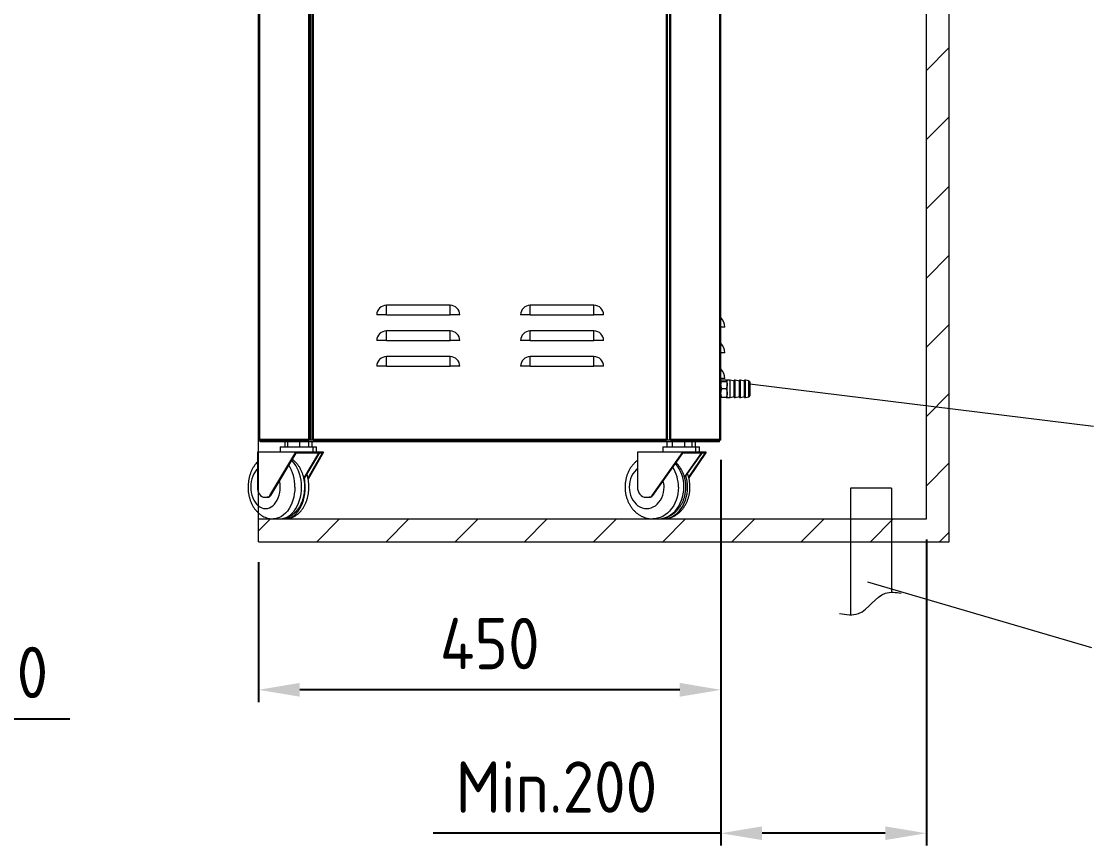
# Model space of a CAD drawing. Header units: millimetres. Extents: x 0 to 5860, y 0 to 4120.
# Drawn here: x 3813 to 4857, y 922 to 1724 of the extents above; entities that cross this region are included whole.
import ezdxf

# ---------------------------------------------------------------- set-up
doc = ezdxf.new("R2010")
doc.units = ezdxf.units.MM
doc.layers.get('0').update_dxf_attribs({"lineweight": 15})
doc.layers.add('D', color=3, linetype='Continuous', lineweight=13)
doc.layers.add('S', color=4, linetype='Continuous', lineweight=15)
doc.styles.add('STU25', font='isocp2.shx')
doc.dimstyles.new('STU25', dxfattribs={"dimscale": 20, "dimtxt": 2.5, "dimasz": 2, "dimexe": 0.6, "dimexo": 1, "dimgap": 1, "dimtad": 1, "dimdsep": 46, "dimtxsty": 'STU25', "dimcen": 2, "dimazin": 2, "dimtfac": 1, "dimtmove": 0, "dimatfit": 3, "dimfxl": 0, "dimtolj": 1, "dimtzin": 0, "dimarcsym": 0})

# ---------------------------------------------------------------- blocks, each defined once
blk = doc.blocks.new('*D8')
at = {"layer": 'D', "color": 0, "lineweight": -2}
for p, q in [((3450.4, 1268.1), (3450.4, 1033.2)), ((3550.4, 1191.6), (3550.4, 1033.2)), ((3410.4, 1045.2), (3370.4, 1045.2)), ((3450.4, 1045.2), (3550.4, 1045.2)), ((3590.4, 1045.2), (3860.4, 1045.2))]:
    blk.add_line(p, q, dxfattribs=at)
at = {"layer": 'D', "color": 0}
for points in [[(3410.4, 1051.9), (3410.4, 1038.6), (3450.4, 1045.2)], [(3590.4, 1051.9), (3590.4, 1038.6), (3550.4, 1045.2)]]:
    blk.add_solid(points, dxfattribs=at)
at = {"layer": 'Defpoints', "color": 0}
for p in [(3450.4, 1288.1), (3550.4, 1211.6), (3550.4, 1045.2)]:
    blk.add_point(p, dxfattribs=at)
at = {"layer": 'D', "color": 0, "insert": (3745.4, 1090.2), "char_height": 50, "attachment_point": 5, "style": 'STU25'}
blk.add_mtext('\\A1;Min.100', dxfattribs=at)
blk = doc.blocks.new('*D9')
at = {"layer": 'D', "color": 0, "lineweight": -2}
for p, q in [((4494.2, 1297.2), (4494.2, 1061.3)), ((4044.2, 1197.4), (4044.2, 1061.3)), ((4454.2, 1073.3), (4084.2, 1073.3))]:
    blk.add_line(p, q, dxfattribs=at)
at = {"layer": 'D', "color": 0}
for points in [[(4084.2, 1080), (4084.2, 1066.6), (4044.2, 1073.3)], [(4454.2, 1080), (4454.2, 1066.6), (4494.2, 1073.3)]]:
    blk.add_solid(points, dxfattribs=at)
at = {"layer": 'Defpoints', "color": 0}
for p in [(4494.2, 1317.2), (4044.2, 1217.4), (4044.2, 1073.3)]:
    blk.add_point(p, dxfattribs=at)
at = {"layer": 'D', "color": 0, "insert": (4269.2, 1118.3), "char_height": 50, "attachment_point": 5, "style": 'STU25'}
blk.add_mtext('\\A1;450', dxfattribs=at)
blk = doc.blocks.new('*D11')
at = {"layer": 'D', "color": 0, "lineweight": -2}
for p, q in [((4694.2, 1219.6), (4694.2, 921.7)), ((4494.2, 1197.4), (4494.2, 921.7)), ((4494.2, 933.7), (4214.2, 933.7)), ((4654.2, 933.7), (4534.2, 933.7))]:
    blk.add_line(p, q, dxfattribs=at)
at = {"layer": 'D', "color": 0}
for points in [[(4534.2, 940.4), (4534.2, 927.1), (4494.2, 933.7)], [(4654.2, 940.4), (4654.2, 927.1), (4694.2, 933.7)]]:
    blk.add_solid(points, dxfattribs=at)
at = {"layer": 'Defpoints', "color": 0}
for p in [(4694.2, 1239.6), (4494.2, 1217.4), (4694.2, 933.7)]:
    blk.add_point(p, dxfattribs=at)
at = {"layer": 'D', "color": 0, "insert": (4334.2, 978.7), "char_height": 50, "attachment_point": 5, "style": 'STU25'}
blk.add_mtext('\\A1;Min.200', dxfattribs=at)

msp = doc.modelspace()

# ---------------------------------------------------------------- hatches: boundary and pattern name
at = {"layer": 'D'}
h = msp.add_hatch(dxfattribs=at)
h.set_pattern_fill('ANSI31', color=2, scale=15, style=0)
h.set_pattern_definition([(45, (335.77, 4254.87), (-33.67596, 33.67596), [])])
h.paths.add_polyline_path([(4044.229, 2523.815), (4044.229, 2501.595), (4694.225, 2501.595), (4694.225, 1239.646), (4044.229, 1239.646), (4044.229, 1217.424), (4716.447, 1217.424), (4716.447, 2523.815)])

# ---------------------------------------------------------------- linework, layer by layer
at = {"color": 7, "linetype": 'Continuous', "lineweight": 15}
for p, q in [((4093.219, 1317.156), (4093.219, 2086.136)), ((4094.229, 2086.136), (4094.229, 1316.146)), ((4096.229, 1317.149), (4096.229, 2085.728)), ((4097.239, 2085.728), (4097.239, 1317.156)), ((4441.219, 1317.156), (4441.219, 2085.728)), ((4442.229, 1317.149), (4442.229, 2085.728)), ((4444.229, 2086.136), (4444.229, 1316.146)), ((4445.239, 2086.136), (4445.239, 1317.156)), ((4044.229, 1317.156), (4044.229, 2020.946)), ((4045.239, 1317.156), (4045.239, 2020.946)), ((4493.219, 1317.156), (4493.219, 2020.946)), ((4494.229, 1317.156), (4494.229, 2020.946)), ((4168.631, 1438.146), (4168.631, 1447.549)), ((4230.631, 1447.549), (4168.631, 1447.549)), ((4230.631, 1438.146), (4230.631, 1447.549)), ((4308.631, 1438.146), (4308.631, 1447.549)), ((4370.631, 1447.549), (4308.631, 1447.549)), ((4370.631, 1438.146), (4370.631, 1447.549)), ((4168.631, 1438.146), (4159.229, 1438.146)), ((4168.631, 1438.146), (4230.631, 1438.146)), ((4240.033, 1438.146), (4230.631, 1438.146)), ((4308.631, 1438.146), (4299.229, 1438.146)), ((4308.631, 1438.146), (4370.631, 1438.146)), ((4380.033, 1438.146), (4370.631, 1438.146)), ((4168.631, 1413.146), (4168.631, 1422.549)), ((4230.631, 1422.549), (4168.631, 1422.549)), ((4230.631, 1413.146), (4230.631, 1422.549)), ((4308.631, 1413.146), (4308.631, 1422.549)), ((4370.631, 1422.549), (4308.631, 1422.549)), ((4370.631, 1413.146), (4370.631, 1422.549)), ((4497.929, 1426.146), (4494.229, 1426.146)), ((4168.631, 1413.146), (4159.229, 1413.146)), ((4168.631, 1413.146), (4230.631, 1413.146)), ((4240.033, 1413.146), (4230.631, 1413.146)), ((4308.631, 1413.146), (4299.229, 1413.146)), ((4308.631, 1413.146), (4370.631, 1413.146)), ((4380.033, 1413.146), (4370.631, 1413.146)), ((4497.929, 1401.146), (4494.229, 1401.146)), ((4168.631, 1388.146), (4159.229, 1388.146)), ((4168.631, 1388.146), (4168.631, 1397.549)), ((4230.631, 1397.549), (4168.631, 1397.549)), ((4168.631, 1388.146), (4230.631, 1388.146)), ((4230.631, 1388.146), (4230.631, 1397.549)), ((4240.033, 1388.146), (4230.631, 1388.146)), ((4308.631, 1388.146), (4299.229, 1388.146)), ((4308.631, 1388.146), (4308.631, 1397.549)), ((4370.631, 1397.549), (4308.631, 1397.549)), ((4308.631, 1388.146), (4370.631, 1388.146)), ((4370.631, 1388.146), (4370.631, 1397.549)), ((4380.033, 1388.146), (4370.631, 1388.146)), ((4497.929, 1376.146), (4494.229, 1376.146)), ((4499.47, 1374.646), (4494.229, 1374.646)), ((4494.379, 1373.146), (4494.229, 1373.146)), ((4499.897, 1373.146), (4494.379, 1373.146)), ((4500.229, 1370.396), (4500.229, 1374.646)), ((4503.229, 1374.646), (4500.229, 1374.646)), ((4500.229, 1361.896), (4500.229, 1370.396)), ((4503.229, 1357.646), (4503.229, 1374.646)), ((4507.229, 1373.646), (4503.229, 1374.646)), ((4507.229, 1357.646), (4507.229, 1374.646)), ((4508.229, 1374.646), (4507.229, 1374.646)), ((4508.229, 1357.646), (4508.229, 1374.646)), ((4512.229, 1373.646), (4508.229, 1374.646)), ((4512.229, 1357.646), (4512.229, 1374.646)), ((4513.229, 1374.646), (4512.229, 1374.646)), ((4513.229, 1357.646), (4513.229, 1374.646)), ((4517.229, 1373.646), (4513.229, 1374.646)), ((4517.229, 1357.646), (4517.229, 1374.646)), ((4518.229, 1374.646), (4517.229, 1374.646)), ((4518.229, 1357.646), (4518.229, 1374.646)), ((4521.471, 1373.836), (4518.229, 1374.646)), ((4522.229, 1372.866), (4522.229, 1359.427)), ((4499.47, 1357.646), (4494.229, 1357.646)), ((4499.47, 1366.146), (4494.988, 1366.146)), ((4500.229, 1357.646), (4500.229, 1361.896)), ((4500.229, 1357.646), (4503.229, 1357.646)), ((4503.229, 1357.646), (4507.229, 1358.646)), ((4507.229, 1357.646), (4508.229, 1357.646)), ((4508.229, 1357.646), (4512.229, 1358.646)), ((4512.229, 1357.646), (4513.229, 1357.646)), ((4513.229, 1357.646), (4517.229, 1358.646)), ((4517.229, 1357.646), (4518.229, 1357.646)), ((4518.229, 1357.646), (4521.471, 1358.457)), ((4044.229, 1316.146), (4044.229, 1317.156)), ((4045.239, 1316.146), (4044.229, 1316.146)), ((4045.239, 1317.156), (4093.219, 1317.156)), ((4045.239, 1316.146), (4045.239, 1317.156)), ((4045.239, 1316.146), (4045.309, 1316.146)), ((4045.309, 1316.146), (4093.219, 1316.146)), ((4045.729, 1314.646), (4045.729, 1316.146)), ((4045.743, 1314.646), (4045.743, 1316.146)), ((4093.219, 1316.146), (4093.219, 1317.156)), ((4094.229, 1316.146), (4093.219, 1316.146)), ((4097.232, 1316.146), (4094.229, 1316.146)), ((4096.229, 1317.149), (4097.229, 1317.149)), ((4097.232, 1316.146), (4097.232, 1317.146)), ((4097.232, 1316.146), (4441.226, 1316.146)), ((4097.239, 1317.156), (4441.219, 1317.156)), ((4441.226, 1316.146), (4441.226, 1317.146)), ((4444.229, 1316.146), (4441.226, 1316.146)), ((4442.229, 1317.149), (4441.229, 1317.149)), ((4445.239, 1316.146), (4444.229, 1316.146)), ((4445.239, 1317.156), (4493.219, 1317.156)), ((4445.239, 1316.146), (4445.239, 1317.156)), ((4445.239, 1316.146), (4493.148, 1316.146)), ((4492.729, 1314.646), (4492.729, 1316.146)), ((4493.148, 1316.146), (4493.219, 1316.146)), ((4493.219, 1316.146), (4493.219, 1317.156)), ((4494.229, 1316.146), (4493.219, 1316.146)), ((4494.229, 1316.146), (4494.229, 1317.156)), ((4043.028, 1304.646), (4043.028, 1270.646)), ((4069.569, 1304.646), (4043.028, 1304.646)), ((4045.743, 1314.646), (4045.729, 1314.646)), ((4492.729, 1314.646), (4045.743, 1314.646)), ((4055.211, 1262.353), (4080.497, 1304.646)), ((4065.255, 1309.646), (4065.255, 1304.646)), ((4065.255, 1309.646), (4097.255, 1309.646)), ((4080.497, 1304.646), (4069.569, 1304.646)), ((4069.655, 1314.646), (4069.655, 1309.646)), ((4072.399, 1314.646), (4072.399, 1309.646)), ((4092.183, 1304.646), (4080.497, 1304.646)), ((4083.999, 1314.646), (4083.999, 1309.646)), ((4103.87, 1304.646), (4088.362, 1278.709)), ((4103.87, 1304.646), (4092.183, 1304.646)), ((4107.232, 1304.646), (4092.46, 1278.206)), ((4092.855, 1314.646), (4092.855, 1309.646)), ((4096.072, 1314.646), (4096.072, 1309.646)), ((4097.255, 1304.646), (4097.255, 1309.646)), ((4097.255, 1309.646), (4100.703, 1309.646)), ((4100.703, 1304.646), (4100.703, 1309.646)), ((4107.232, 1304.646), (4103.87, 1304.646)), ((4412.949, 1304.646), (4412.949, 1270.646)), ((4444.304, 1304.646), (4412.949, 1304.646)), ((4427.342, 1262.353), (4457.215, 1304.646)), ((4437.754, 1309.646), (4437.754, 1304.646)), ((4437.754, 1309.646), (4469.754, 1309.646)), ((4441.701, 1314.646), (4441.701, 1309.646)), ((4457.215, 1304.646), (4444.304, 1304.646)), ((4446.593, 1314.646), (4446.593, 1309.646)), ((4466.666, 1304.646), (4457.215, 1304.646)), ((4458.647, 1314.646), (4458.647, 1309.646)), ((4476.116, 1304.646), (4458.768, 1280.087)), ((4479.741, 1304.646), (4462.937, 1279.612)), ((4465.808, 1314.646), (4465.808, 1309.646)), ((4476.116, 1304.646), (4466.666, 1304.646)), ((4469.145, 1314.646), (4469.145, 1309.646)), ((4469.754, 1304.646), (4469.754, 1309.646)), ((4469.754, 1309.646), (4473.203, 1309.646)), ((4473.203, 1304.646), (4473.203, 1309.646)), ((4479.741, 1304.646), (4476.116, 1304.646)), ((4055.942, 1262.353), (4080.63, 1303.646)), ((4102.541, 1303.646), (4080.63, 1303.646)), ((4102.541, 1303.646), (4088.148, 1279.572)), ((4105.904, 1303.646), (4092.257, 1279.221)), ((4105.904, 1303.646), (4103.272, 1303.646)), ((4427.933, 1262.353), (4457.1, 1303.646)), ((4474.819, 1303.646), (4457.1, 1303.646)), ((4474.819, 1303.646), (4458.599, 1280.684)), ((4478.428, 1303.646), (4462.752, 1280.293)), ((4478.428, 1303.646), (4475.409, 1303.646)), ((4049.903, 1260.647), (4052.641, 1260.647)), ((4053.372, 1260.647), (4052.641, 1260.647)), ((4055.942, 1262.353), (4055.211, 1262.353)), ((4421.071, 1260.647), (4424.306, 1260.647)), ((4424.897, 1260.647), (4424.306, 1260.647)), ((4427.933, 1262.353), (4427.342, 1262.353)), ((4058.258, 1239.646), (4064.832, 1239.646)), ((4064.832, 1239.646), (4069.748, 1239.646)), ((4427.811, 1239.646), (4433.126, 1239.646)), ((4433.126, 1239.646), (4437.962, 1239.646))]:
    msp.add_line(p, q, dxfattribs=at)
at = {"color": 8, "linetype": 'Continuous', "lineweight": 15}
for p, q in [((4094.239, 1316.146), (4094.239, 2087.146)), ((4444.219, 2087.146), (4444.219, 1316.146)), ((4521.471, 1358.457), (4521.471, 1373.836))]:
    msp.add_line(p, q, dxfattribs=at)
for p, q in [((4620.334, 1269.643), (4620.334, 1146.387)), ((4660.334, 1269.643), (4620.334, 1269.643)), ((4660.334, 1269.643), (4660.334, 1168.22))]:
    msp.add_line(p, q)
at = {"color": 8, "linetype": 'Continuous', "lineweight": 15, "flags": 128}
for points in [[(4086.006, 1270.646), (4085.886, 1273.942), (4085.527, 1277.199), (4084.934, 1280.383), (4084.113, 1283.456), (4083.074, 1286.384), (4081.828, 1289.134), (4080.39, 1291.674), (4078.775, 1293.976), (4077.002, 1296.014), (4076.415, 1296.596)], [(4043.028, 1288.149), (4042.222, 1287.307), (4040.812, 1285.496), (4039.575, 1283.43), (4038.532, 1281.146), (4037.702, 1278.683), (4037.099, 1276.082), (4036.733, 1273.387), (4036.611, 1270.646), (4036.733, 1267.905), (4037.099, 1265.211), (4037.702, 1262.61), (4038.532, 1260.146), (4039.575, 1257.862), (4040.812, 1255.797), (4042.222, 1253.986), (4043.782, 1252.46), (4045.465, 1251.245), (4047.242, 1250.362), (4049.082, 1249.826), (4050.954, 1249.646), (4052.826, 1249.826), (4054.667, 1250.362), (4056.443, 1251.245), (4058.126, 1252.46), (4059.686, 1253.986), (4061.097, 1255.797), (4062.334, 1257.862), (4063.376, 1260.146), (4064.206, 1262.61), (4064.809, 1265.211), (4065.175, 1267.905), (4065.298, 1270.646), (4065.298, 1270.646)], [(4412.949, 1288.474), (4411.588, 1287.307), (4409.922, 1285.496), (4408.46, 1283.43), (4407.229, 1281.146), (4406.249, 1278.683), (4405.536, 1276.082), (4405.104, 1273.387), (4404.959, 1270.646), (4405.104, 1267.905), (4405.536, 1265.211), (4406.249, 1262.61), (4407.229, 1260.146), (4408.46, 1257.862), (4409.922, 1255.797), (4411.588, 1253.986), (4413.432, 1252.46), (4415.42, 1251.245), (4417.519, 1250.362), (4419.693, 1249.826), (4421.904, 1249.646), (4424.116, 1249.826), (4426.29, 1250.362), (4428.389, 1251.245), (4430.377, 1252.46), (4432.22, 1253.986), (4433.887, 1255.797), (4435.348, 1257.862), (4436.58, 1260.146), (4437.56, 1262.61), (4438.273, 1265.211), (4438.705, 1267.905), (4438.85, 1270.646), (4438.85, 1270.646)], [(4079.432, 1270.646), (4079.312, 1267.351), (4078.954, 1264.094), (4078.361, 1260.91), (4077.54, 1257.837), (4076.501, 1254.909), (4075.255, 1252.159), (4073.816, 1249.619), (4072.201, 1247.317), (4070.429, 1245.279), (4068.518, 1243.529), (4066.491, 1242.086), (4064.371, 1240.966), (4062.181, 1240.183), (4059.947, 1239.745), (4058.325, 1239.647)], [(4064.832, 1239.646), (4066.521, 1239.745), (4068.755, 1240.183), (4070.944, 1240.966), (4073.065, 1242.086), (4075.091, 1243.529), (4077.002, 1245.279), (4078.775, 1247.317), (4080.39, 1249.619), (4081.828, 1252.159), (4083.074, 1254.909), (4084.113, 1257.837), (4084.934, 1260.91), (4085.527, 1264.094), (4085.886, 1267.351), (4086.006, 1270.646)], [(4069.748, 1239.646), (4071.327, 1239.745), (4073.414, 1240.183), (4075.461, 1240.966), (4077.442, 1242.086), (4079.336, 1243.529), (4081.121, 1245.279), (4082.778, 1247.317), (4084.287, 1249.619), (4085.631, 1252.159), (4086.796, 1254.909), (4087.767, 1257.837), (4088.534, 1260.91), (4089.088, 1264.094), (4089.423, 1267.351), (4089.535, 1270.646)], [(4452.826, 1270.646), (4452.684, 1267.351), (4452.261, 1264.094), (4451.56, 1260.91), (4450.59, 1257.837), (4449.363, 1254.909), (4447.891, 1252.159), (4446.191, 1249.619), (4444.284, 1247.317), (4442.189, 1245.279), (4439.932, 1243.529), (4437.537, 1242.086), (4435.032, 1240.966), (4432.446, 1240.183), (4429.807, 1239.745), (4427.868, 1239.647)], [(4433.126, 1239.646), (4435.122, 1239.745), (4437.761, 1240.183), (4440.348, 1240.966), (4442.853, 1242.086), (4445.248, 1243.529), (4447.505, 1245.279), (4449.599, 1247.317), (4451.507, 1249.619), (4453.206, 1252.159), (4454.678, 1254.909), (4455.906, 1257.837), (4456.876, 1260.91), (4457.576, 1264.094), (4458, 1267.351), (4458.142, 1270.646)], [(4437.962, 1239.646), (4439.859, 1239.745), (4442.367, 1240.183), (4444.825, 1240.966), (4447.205, 1242.086), (4449.481, 1243.529), (4451.626, 1245.279), (4453.616, 1247.317), (4455.429, 1249.619), (4457.044, 1252.159), (4458.443, 1254.909), (4459.61, 1257.837), (4460.531, 1260.91), (4461.197, 1264.094), (4461.6, 1267.351), (4461.734, 1270.646)]]:
    msp.add_lwpolyline(points, dxfattribs=at)
at = {"color": 7, "linetype": 'Continuous', "lineweight": 15, "flags": 128}
for points in [[(4043.028, 1270.646), (4043.161, 1268.688), (4043.552, 1266.805), (4044.189, 1265.071), (4045.044, 1263.553), (4046.087, 1262.309), (4047.275, 1261.389), (4048.564, 1260.828), (4049.903, 1260.647)], [(4412.949, 1270.646), (4413.105, 1268.688), (4413.568, 1266.805), (4414.32, 1265.071), (4415.331, 1263.553), (4416.563, 1262.309), (4417.967, 1261.389), (4419.489, 1260.828), (4421.071, 1260.647)]]:
    msp.add_lwpolyline(points, dxfattribs=at)
at = {"color": 7, "linetype": 'Continuous', "lineweight": 15}
for centre, radius, start, end in [((4168.631, 1438.146), 9.402, 90, 180), ((4230.631, 1438.146), 9.402, 0, 90), ((4308.631, 1438.146), 9.402, 90, 180), ((4370.631, 1438.146), 9.402, 0, 90), ((4484.133, 1426.146), 13.796, 0, 42.96205), ((4168.631, 1413.146), 9.402, 90, 180), ((4230.631, 1413.146), 9.402, 0, 90), ((4308.631, 1413.146), 9.402, 90, 180), ((4370.631, 1413.146), 9.402, 0, 90), ((4484.133, 1401.146), 13.796, 0, 42.96205), ((4168.631, 1388.146), 9.402, 90, 180), ((4230.631, 1388.146), 9.402, 0, 90), ((4308.631, 1388.146), 9.402, 90, 180), ((4370.631, 1388.146), 9.402, 0, 90), ((4484.133, 1376.146), 13.796, 0, 42.96205), ((4521.229, 1372.866), 1, 0, 75.963757), ((4495.229, 1358.732), 1, 180, 211.788709), ((4521.229, 1359.427), 1, 284.036243, 0), ((4052.43, 1263.753), 3.113, 273.892993, 333.289719), ((4053.16, 1263.753), 3.113, 273.892667, 333.290351), ((4424.189, 1264.408), 3.763, 271.781956, 326.90679), ((4424.78, 1264.408), 3.763, 271.781526, 326.90722)]:
    msp.add_arc(centre, radius, start, end, dxfattribs=at)
at = {"color": 8, "linetype": 'Continuous', "lineweight": 15}
for centre, radius, start, end in [((4040.129, 1271.4), 39.31, 358.901794, 31.522995), ((4416.894, 1270.937), 35.933, 359.536972, 31.88913), ((4423.498, 1271.212), 34.648, 359.065287, 40.166697), ((4035.333, 1270.689), 29.965, 359.918975, 11.98329), ((4042.068, 1270.694), 47.467, 359.94238, 10.497078), ((4413.248, 1270.673), 25.602, 359.939528, 13.771185), ((4422.415, 1270.723), 39.319, 359.887722, 16.610413)]:
    msp.add_arc(centre, radius, start, end, dxfattribs=at)
at = {"color": 7, "linetype": 'Continuous', "lineweight": 15}
for points, knots in [([(4494.229, 1370.396), (4494.23, 1370.497), (4494.238, 1371.26), (4494.315, 1372.19), (4494.541, 1372.99), (4494.585, 1373.146)], [0, 0, 0, 0, 0.10902093, 0.82564863, 1, 1, 1, 1]), ([(4494.988, 1366.146), (4494.776, 1366.837), (4494.347, 1368.23), (4494.269, 1369.67), (4494.229, 1370.396)], [0, 0, 0, 0, 0.49545942, 1, 1, 1, 1]), ([(4500.229, 1374.646), (4500.218, 1374.646), (4500.176, 1374.646), (4499.768, 1374.646), (4499.47, 1374.646)], [0, 0, 0, 0, 0.268641046, 1, 1, 1, 1]), ([(4499.47, 1374.646), (4499.682, 1373.956), (4500.11, 1372.563), (4500.189, 1371.123), (4500.229, 1370.396)], [0, 0, 0, 0, 0.49545871, 1, 1, 1, 1]), ([(4500.229, 1370.396), (4500.228, 1370.296), (4500.221, 1369.533), (4500.055, 1368.094), (4499.666, 1366.8), (4499.47, 1366.146)], [0, 0, 0, 0, 0.07008602, 0.5307827, 1, 1, 1, 1]), ([(4494.229, 1361.896), (4494.23, 1361.997), (4494.237, 1362.76), (4494.402, 1364.198), (4494.792, 1365.493), (4494.988, 1366.146)], [0, 0, 0, 0, 0.07008453, 0.53078125, 1, 1, 1, 1]), ([(4494.988, 1357.646), (4494.776, 1358.337), (4494.347, 1359.73), (4494.269, 1361.17), (4494.229, 1361.896)], [0, 0, 0, 0, 0.49546006, 1, 1, 1, 1]), ([(4499.47, 1366.146), (4499.682, 1365.456), (4500.11, 1364.063), (4500.189, 1362.623), (4500.229, 1361.896)], [0, 0, 0, 0, 0.49545935, 1, 1, 1, 1]), ([(4500.229, 1361.896), (4500.228, 1361.796), (4500.221, 1361.033), (4500.055, 1359.594), (4499.666, 1358.3), (4499.47, 1357.646)], [0, 0, 0, 0, 0.070085927, 0.530783302, 1, 1, 1, 1]), ([(4499.47, 1357.646), (4499.768, 1357.646), (4500.176, 1357.646), (4500.218, 1357.646), (4500.229, 1357.646)], [0, 0, 0, 0, 0.731358954, 1, 1, 1, 1]), ([(4045.309, 1316.146), (4045.304, 1316.162), (4045.292, 1316.192), (4045.274, 1316.425), (4045.256, 1316.759), (4045.245, 1317.024), (4045.239, 1317.156)], [0, 0, 0, 0, 0.24999975, 0.50000162, 0.75001876, 1, 1, 1, 1]), ([(4097.239, 1317.156), (4097.106, 1317.156), (4096.842, 1317.155), (4096.508, 1317.153), (4096.274, 1317.151), (4096.244, 1317.15), (4096.229, 1317.149)], [0, 0, 0, 0, 0.25000157, 0.50000748, 0.75000028, 1, 1, 1, 1]), ([(4097.232, 1316.146), (4097.232, 1316.162), (4097.233, 1316.192), (4097.235, 1316.426), (4097.237, 1316.759), (4097.238, 1317.024), (4097.239, 1317.156)], [0, 0, 0, 0, 0.250001191, 0.499988321, 0.750017394, 1, 1, 1, 1]), ([(4442.229, 1317.149), (4442.214, 1317.15), (4442.183, 1317.151), (4441.95, 1317.153), (4441.616, 1317.155), (4441.351, 1317.156), (4441.219, 1317.156)], [0, 0, 0, 0, 0.24999972, 0.49999252, 0.74999843, 1, 1, 1, 1]), ([(4441.219, 1317.156), (4441.219, 1317.024), (4441.221, 1316.759), (4441.222, 1316.426), (4441.224, 1316.192), (4441.225, 1316.162), (4441.226, 1316.146)], [0, 0, 0, 0, 0.249982606, 0.500011679, 0.749998809, 1, 1, 1, 1]), ([(4493.219, 1317.156), (4493.213, 1317.024), (4493.201, 1316.759), (4493.183, 1316.426), (4493.166, 1316.192), (4493.154, 1316.162), (4493.148, 1316.146)], [0, 0, 0, 0, 0.249982545, 0.500011465, 0.749998949, 1, 1, 1, 1]), ([(4043.028, 1294.962), (4042.502, 1294.414), (4041.335, 1293.201), (4039.751, 1291.052), (4038.241, 1288.582), (4036.939, 1285.91), (4035.853, 1283.074), (4034.998, 1280.108), (4034.38, 1277.044), (4034.005, 1273.915), (4033.874, 1270.753), (4033.988, 1267.585), (4034.35, 1264.441), (4034.958, 1261.35), (4035.812, 1258.34), (4036.911, 1255.442), (4038.252, 1252.687), (4039.828, 1250.111), (4041.626, 1247.751), (4043.627, 1245.644), (4045.803, 1243.824), (4048.121, 1242.314), (4050.544, 1241.134), (4053.037, 1240.281), (4055.565, 1239.796), (4057.346, 1239.6), (4058.268, 1239.655), (4058.348, 1239.66)], [0, 0, 0, 0, 0.03352631, 0.07438368, 0.11584701, 0.15775823, 0.19994944, 0.24227493, 0.28463332, 0.32699876, 0.36938282, 0.41181829, 0.45434205, 0.4969945, 0.5398138, 0.58281964, 0.62599353, 0.66923134, 0.71235685, 0.75514366, 0.79735016, 0.83878272, 0.8793432, 0.91904397, 0.95798965, 0.99634624, 1, 1, 1, 1]), ([(4064.818, 1239.655), (4065.607, 1239.678), (4067.227, 1239.726), (4069.643, 1240.189), (4072.033, 1240.935), (4074.336, 1241.977), (4076.534, 1243.298), (4078.613, 1244.891), (4080.557, 1246.748), (4082.348, 1248.856), (4083.967, 1251.2), (4085.394, 1253.757), (4086.611, 1256.498), (4087.606, 1259.39), (4088.367, 1262.4), (4088.889, 1265.493), (4089.133, 1268.255), (4089.19, 1270.575), (4089.139, 1272.898), (4088.914, 1275.6), (4088.405, 1278.715), (4087.649, 1281.761), (4086.648, 1284.707), (4085.403, 1287.524), (4083.919, 1290.175), (4082.21, 1292.629), (4080.279, 1294.829), (4078.538, 1296.489), (4077.377, 1297.296), (4076.993, 1297.563)], [0, 0, 0, 0, 0.03389018, 0.06956786, 0.1052392, 0.14111727, 0.17739637, 0.21423494, 0.25173738, 0.28993186, 0.32876591, 0.36811637, 0.4078247, 0.44774123, 0.48773488, 0.52774562, 0.56776373, 0.59316596, 0.61586762, 0.65598342, 0.69621392, 0.73658979, 0.77713813, 0.81785732, 0.85868916, 0.89948647, 0.94005392, 0.98016295, 1, 1, 1, 1]), ([(4412.949, 1296.5), (4412.533, 1296.192), (4411.352, 1295.317), (4409.593, 1293.601), (4407.677, 1291.392), (4405.97, 1288.953), (4404.48, 1286.323), (4403.228, 1283.526), (4402.227, 1280.591), (4401.487, 1277.548), (4401.017, 1274.429), (4400.824, 1271.266), (4400.909, 1268.092), (4401.273, 1264.938), (4401.916, 1261.838), (4402.832, 1258.822), (4404.016, 1255.924), (4405.457, 1253.175), (4407.142, 1250.609), (4409.055, 1248.255), (4411.172, 1246.142), (4413.47, 1244.296), (4415.919, 1242.738), (4418.49, 1241.484), (4421.15, 1240.539), (4423.87, 1239.933), (4426.123, 1239.645), (4427.459, 1239.676), (4427.877, 1239.686)], [0, 0, 0, 0, 0.02122113, 0.06018672, 0.09947821, 0.13907876, 0.17895242, 0.21905135, 0.25932774, 0.29973859, 0.34025141, 0.38084448, 0.42150659, 0.46222913, 0.50300565, 0.54382541, 0.58466474, 0.62548876, 0.6662431, 0.70686029, 0.74726511, 0.78738338, 0.8271545, 0.86654464, 0.90555109, 0.94420463, 0.9825637, 1, 1, 1, 1]), ([(4433.069, 1239.685), (4433.606, 1239.679), (4435.055, 1239.664), (4437.4, 1239.99), (4440.065, 1240.625), (4442.652, 1241.574), (4445.137, 1242.809), (4447.501, 1244.325), (4449.72, 1246.107), (4451.774, 1248.14), (4453.642, 1250.407), (4455.306, 1252.887), (4456.745, 1255.555), (4457.945, 1258.385), (4458.891, 1261.346), (4459.574, 1264.408), (4459.982, 1267.519), (4460.099, 1270.235), (4460.028, 1272.953), (4459.765, 1275.683), (4459.182, 1278.797), (4458.324, 1281.834), (4457.196, 1284.76), (4455.811, 1287.544), (4454.172, 1290.147), (4452.421, 1292.441), (4451.119, 1293.745), (4450.526, 1294.339)], [0, 0, 0, 0, 0.02350948, 0.06335077, 0.10314393, 0.14299683, 0.18301014, 0.22326642, 0.26382703, 0.3047234, 0.34595958, 0.38751274, 0.42934166, 0.47139617, 0.51362611, 0.55598862, 0.5984527, 0.64021681, 0.66537418, 0.70801266, 0.75072216, 0.79347897, 0.83626382, 0.87904128, 0.92175917, 0.96435015, 1, 1, 1, 1]), ([(4437.924, 1239.679), (4438.552, 1239.68), (4440.065, 1239.683), (4442.443, 1240.053), (4445.018, 1240.727), (4447.512, 1241.709), (4449.904, 1242.975), (4452.174, 1244.519), (4454.303, 1246.328), (4456.27, 1248.388), (4458.055, 1250.681), (4459.64, 1253.187), (4461.005, 1255.879), (4462.137, 1258.731), (4463.02, 1261.71), (4463.648, 1264.785), (4463.994, 1267.777), (4464.088, 1270.355), (4464.024, 1272.936), (4463.775, 1275.66), (4463.207, 1278.775), (4462.472, 1281.574), (4461.811, 1283.268), (4461.527, 1283.993)], [0, 0, 0, 0, 0.033932, 0.08169428, 0.12940519, 0.17723942, 0.22535523, 0.27388293, 0.32291358, 0.37248716, 0.42259267, 0.47317613, 0.52414994, 0.57541998, 0.62689861, 0.67851948, 0.73024169, 0.77472702, 0.80491655, 0.85682569, 0.90884304, 0.96095799, 1, 1, 1, 1]), ([(4069.685, 1239.658), (4069.75, 1239.654), (4070.62, 1239.599), (4072.297, 1239.79), (4074.666, 1240.248), (4076.959, 1241.036), (4079.161, 1242.099), (4081.257, 1243.441), (4083.237, 1245.051), (4085.086, 1246.926), (4086.787, 1249.055), (4088.321, 1251.421), (4089.669, 1254.002), (4090.813, 1256.765), (4091.74, 1259.674), (4092.442, 1262.692), (4092.915, 1265.787), (4093.12, 1268.452), (4093.164, 1270.662), (4093.118, 1272.875), (4092.91, 1275.562), (4092.422, 1278.664), (4091.839, 1281.28), (4091.327, 1282.802), (4091.141, 1283.356)], [0, 0, 0, 0, 0.003712216, 0.050121631, 0.096255747, 0.142414501, 0.188940532, 0.236150554, 0.284310229, 0.333591578, 0.384031653, 0.435509353, 0.487772029, 0.540514204, 0.593439464, 0.646354005, 0.699202711, 0.751999709, 0.780739408, 0.810283715, 0.863166982, 0.916224994, 0.969529577, 1, 1, 1, 1])]:
    msp.add_open_spline(points, degree=3, knots=knots, dxfattribs=at)
at = {"layer": 'D'}
for p, q in [((4522.229, 1371.146), (4856.932, 1329.938)), ((4636.803, 1178.439), (4854.915, 1114.486))]:
    msp.add_line(p, q, dxfattribs=at)
msp.add_spline([(4609.67, 1147.526), (4627.999, 1147.526), (4654.405, 1167.396), (4669.627, 1167.396)], degree=3, dxfattribs=at)
at = {"layer": 'S', "linetype": 'Continuous'}
for p, q in [((4044.229, 1217.424), (4044.229, 2523.804)), ((4716.447, 1217.424), (4716.447, 2523.804)), ((4694.225, 1239.646), (4694.225, 2501.584)), ((4044.229, 1239.646), (4694.225, 1239.646)), ((4044.229, 1217.424), (4716.447, 1217.424))]:
    msp.add_line(p, q, dxfattribs=at)

# ---------------------------------------------------------------- dimensions: what is measured, and where the dimension line sits
at = {"layer": 'D'}
dim = msp.add_linear_dim(base=(4044.229, 1073.311), p1=(4494.229, 1317.156), p2=(4044.229, 1217.424), dimstyle='STU25', dxfattribs=at)
dim.commit()
dim.dimension.update_dxf_attribs({"geometry": '*D9', "text_midpoint": (4269.229, 1118.311)})
dim = msp.add_linear_dim(base=(3550.387, 1045.247), p1=(3450.387, 1288.083), p2=(3550.387, 1211.583), text='Min.<>', dimstyle='STU25', dxfattribs=at)
dim.commit()
dim.dimension.update_dxf_attribs({"geometry": '*D8', "text_midpoint": (3745.407, 1090.247)})
dim = msp.add_linear_dim(base=(4694.225, 933.741), p1=(4494.229, 1217.424), p2=(4694.225, 1239.646), text='Min.<>', dimstyle='STU25', dxfattribs=at)
dim.commit()
dim.dimension.update_dxf_attribs({"geometry": '*D11', "text_midpoint": (4334.209, 933.741), "dimtype": 160})

doc.saveas('drawing.dxf')
